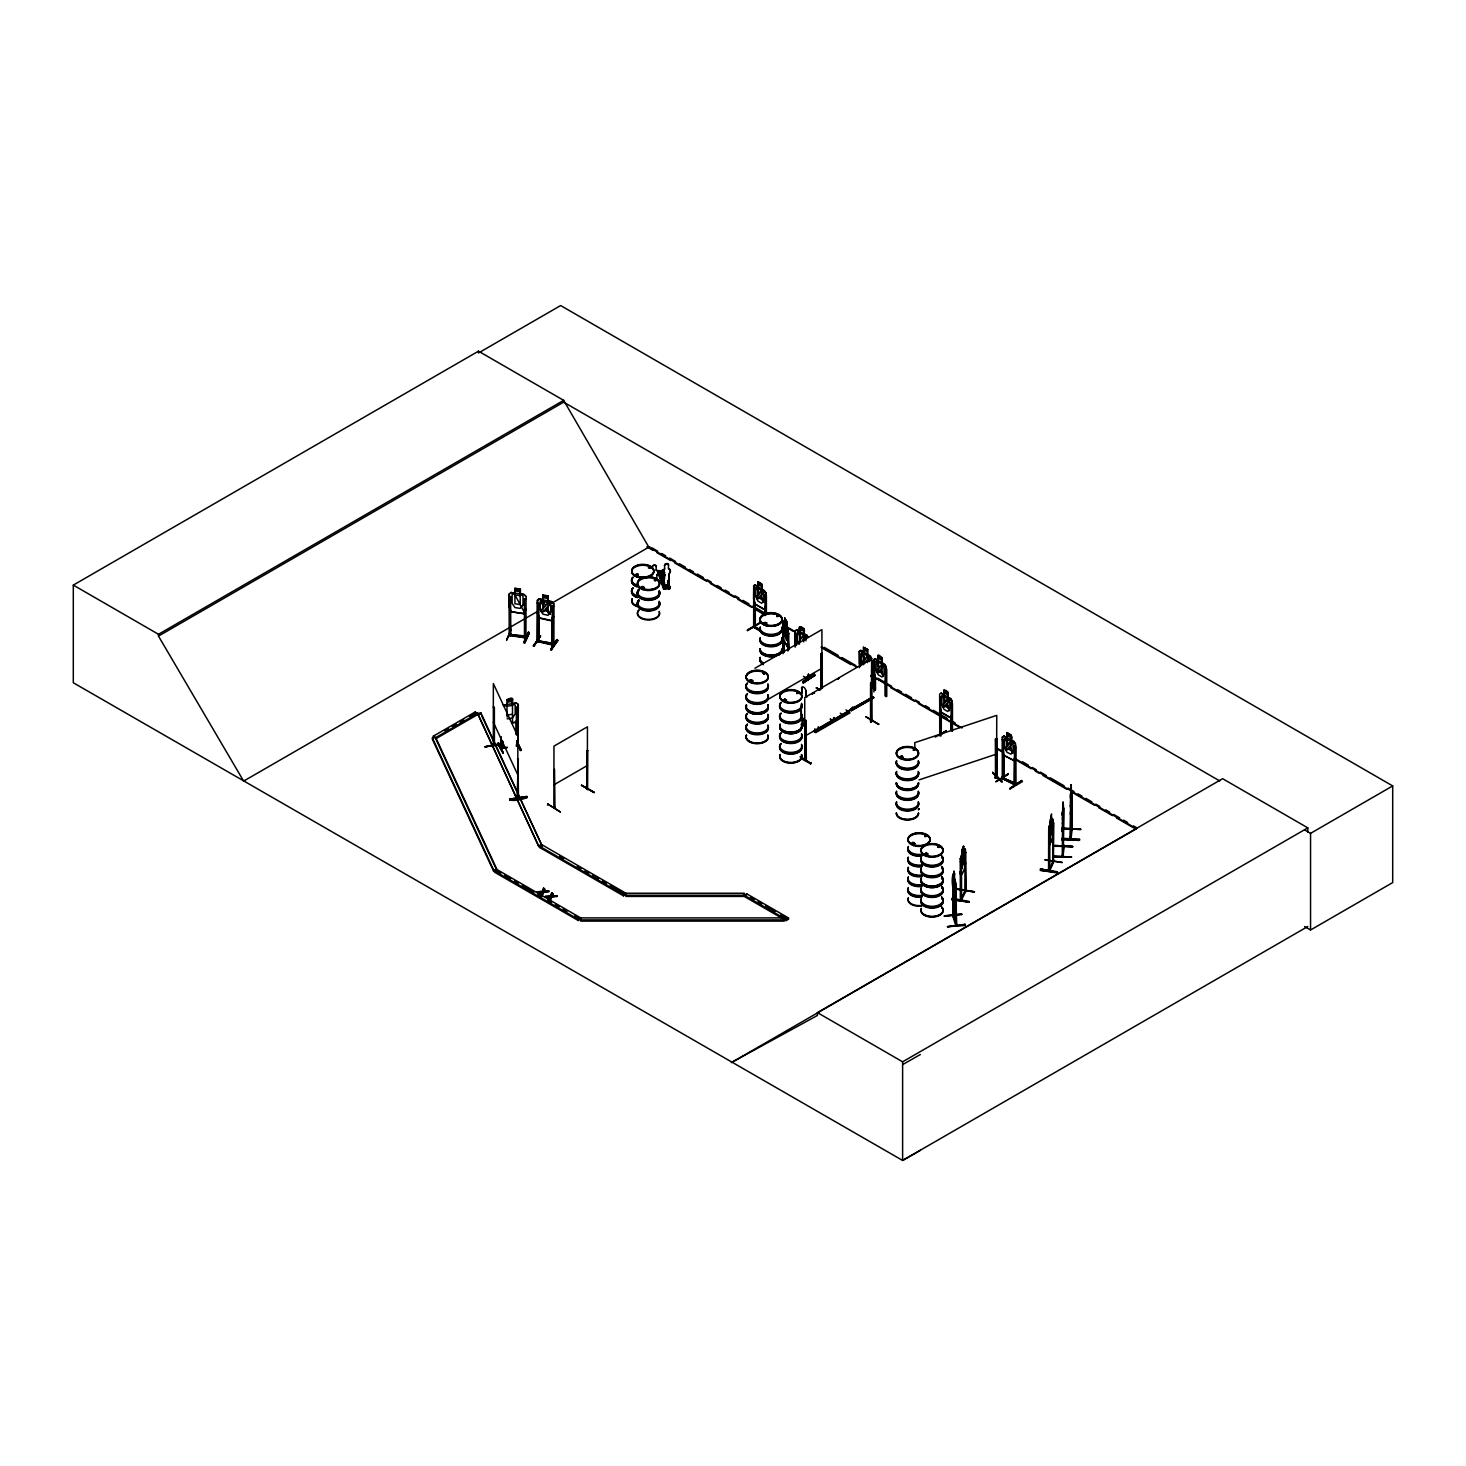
<?xml version="1.0" encoding="UTF-8"?>
<svg xmlns="http://www.w3.org/2000/svg" width="1466" height="1466" viewBox="0 0 1466 1466"><rect width="100%" height="100%" fill="white"/><g stroke="black" fill="none" stroke-linecap="round" stroke-linejoin="round"><path stroke-width="1.5" d="M1070.711 807.803L1071.06 798.604M1062.74 824.973L1063.088 815.939M1070.711 807.638L1070.363 805.091M1070.711 789.936L1071.078 784.805L1070.363 839.505L1070.547 794.535M1063.363 823.745L1062.319 831.625L1063.308 807.509L1062.685 824.313L1062.997 816.8L1063.198 819.567M1053.816 855.741L1071.554 857.17L1053.779 856.95M1061.75 839.761L1061.805 838.387L1079.526 839.028L1079.452 840.403L1061.75 839.615M1071.536 857.134L1053.761 857.097M1079.507 839.798L1061.787 839.23L1079.507 839.871M1063.455 805.402L1062.19 815.279L1062.905 808.737M1071.133 787.26L1070.363 797.944M808.701 677.09L807.601 676.577M1003.55 779.197L1002.268 778.574L1002.323 737.086L1003.917 736.207M1002.451 777.2C1004.265 775.038 1004.173 781.726 1003.385 777.676L1002.249 777.017L1002.652 778.153M1004.155 778.867L1003.99 756.108M1014.179 783.302C1016.066 781.818 1016.469 785.886 1014.032 784.493L1014.582 745.644M1014.435 782.807L1013.996 784.548L1015.773 784.915L1002.213 778.483L1002.249 777.017M1062.74 805.512L1062.264 856.767M953.486 914.289L953.212 915.462M952.863 915.975L953.835 915.81C956.822 927.3 956.4 920.41 955.777 925.651L952.753 915.884L953.945 916.598M953.853 916.671L953.945 871.244L954.659 898.438M1062.722 824.588L1062.374 822.426M656.731 579.272L656.951 574.965A3.94 3.17 -18.9 0 0 656.145 569.981L656.2 570.127A3.94 3.17 -18.9 0 1 657.006 575.093L656.951 574.965M668.459 585.96L669.247 573.444A3.94 3.17 -18.9 0 0 668.459 568.46L668.459 564.978A1.979 1.576 -18.9 0 0 666.517 563.585A1.979 1.576 -18.9 0 0 664.574 565.418L664.629 569.046A3.94 3.17 -18.9 0 0 663.823 574.214L664.629 586.547M668.496 586.107L669.302 573.572A3.94 3.17 -18.9 0 0 668.496 568.606L668.496 568.606M512.495 705.403L507.126 706.209M512.66 703.79L516.16 702.947L518.304 704.431L518.304 717.204M1052.991 832.56L1052.533 838.295M964.866 867.89L965.379 862.173C966.515 865.178 960.157 882.019 960.23 871.665M955.319 900.729C957.939 902.873 949.711 885.776 952.992 874.377L953.212 916.873L953.798 876.283M1048.703 829.518L1048.557 871.024L1049.766 868.843M1049.766 870.328L1049.729 831.552L1048.703 832.358L1049.729 831.552M1052.661 860.67C1056.345 857.042 1049.821 870.731 1049.528 871.024M1053.339 861L1053.797 859.992M801.407 720.466L803.533 718.432M803.716 719.348L801.664 719.531L802.543 719.843M1057.279 872.948L1040.145 870.291L1057.536 872.49L1040.384 869.045L1057.517 871.757M1057.499 872.362L1040.384 869.026M1054.934 846.303L1072.727 846.377L1054.952 845.497M1062.905 817.625L1063.107 802.14L1062.722 807.803M1063.088 807.161L1063.363 804.596M1062.557 820.74L1062.483 817.148L1063.473 817.991M1064.096 808.078L1063.216 847.531M1064.096 847.55L1064.206 845.259L1063.363 846.34M1062.392 856.73L1063.473 846.707M1062.997 818.101L1062.997 856.859L1064.114 846.633M1064.096 846.157L1064.096 845.332M1063.107 856.657L1062.264 855.356L1063.271 854.531M1070.492 795.195L1070.876 791.402M1071.334 787.26L1070.876 789.826M1070.547 803.405L1071.078 799.831L1071.06 839.505L1070.4 838.497M1072.067 790.742L1071.958 830.434L1071.463 829.28M1070.29 814.29L1071.334 806.337M1071.261 787.883L1072.141 830.324L1072.177 827.923L1071.298 828.858M1070.363 839.395L1071.389 829.408M1062.923 828.968L1080.699 828.986L1062.978 828.345M969.154 902.14L951.874 899.703L969.118 902.103L952.149 898.42L969.136 901.407M1070.766 794.737L1070.656 806.978L1071.28 790.156L1070.968 797.284L1070.785 794.737M802.287 720.099L801.077 719.879M802.104 720.319L802.214 718.835M803.13 719.44L803.038 718.303L802.91 719.458M944.416 916.378L961.916 914.582M961.458 861.073L960.413 861.861L961.458 861.073L961.586 899.867L960.358 900.619L960.23 858.984L964.665 848.704L965.324 849.584M964.903 890.485L966.131 889.532L960.413 900.509M1063.198 819.549L1063.308 818.083M666.205 584.787L667.378 586.107M667.378 585.722L666.499 585.337L667.287 586.18M667.433 586.015L666.444 585.465M754.752 626.605L753.542 625.927L755.393 626.294M764.537 609.654L765.948 605.55L764.537 609.654L754.862 604.065L753.597 598.604L753.726 585.777L753.652 627.43L753.726 625.982M755.228 627.631L754.092 588.361L754.092 627.027L759.26 630.014M755.228 626.275L754.752 628.016L754.184 625.615M940.677 734.723L940.366 733.88M788.305 643.721L787.7 647.349L788.433 643.537M1049.216 845.717L1049.198 826.732M485.008 746.689L502.123 743.922M635.731 575.057L637.93 574.525L637.435 575.588M636.372 575.588L637.435 574.525M635.841 574.562L638.113 574.342M636.904 573.939L637.637 575.478M640.917 587.573L643.244 587.683M643.812 587.591L641.851 588.214M643.849 587.096L643.061 586.51M649.621 567.69L648.522 567.47M649.969 567.489L650.226 567.745M654.477 580.261L655.87 580.701L654.404 580.609M655.705 580.023L654.496 579.803M655.027 579.858L654.789 579.766M749.584 680.884L750.684 679.803L749.804 680.389M752.498 680.407L750.244 681.067L751.6 680.059A11.05 6.377 0 0 0 749.346 681.012M763.658 622.94L765.197 624.333L766.755 622.94M752.956 681.14L750.079 680.187M762.998 673.334L764.171 674.213L763.218 673.114M777.438 615.354C779.362 618.066 775.972 613.924 776.907 616.581M764.372 674.122L763.804 672.931M784.347 700.748L785.794 699.667M785.978 700.491L784.64 699.154M785.226 699.245L786.161 701.005L783.339 700.143M786.656 700.308L785.703 700.766M798.017 693.546L797.192 692.318L796.844 693.638M796.789 692.997L797.944 693.363M796.918 692.758L798.09 693.253M899.867 757.152L901.902 755.998M900.051 756.749L901.59 757.775M900.839 757.592L901.278 756.309M902.616 757.317L901.902 756.309M901.865 756.071L902.341 756.236M913.006 749.987L913.978 749.438M914.601 750.189L913.831 749.529M914.491 749.529L913.849 749.731M912.383 844.068L914.381 842.95M925.009 836.115L926.402 836.243L925.413 836.426M924.789 835.858L925.321 835.492M925.706 836.426L925.797 835.492M926.439 836.115L925.559 835.418M924.625 853.853L926.164 855.228L927.703 853.853M925.009 853.945L927.025 854.257L926.439 853.175M927.373 853.762L926.439 854.861M927.831 854.495L927.208 853.414M937.58 847.091L939.523 847.091M938.68 846.285L938.79 847.33L938.423 846.285M938.002 846.945L938.68 847.366M939.23 847.495L938.167 846.78L939.083 846.468M1053.138 820.007L1052.515 819.146L1049.033 826.824L1050.224 824.68C1053.669 799.795 1049.399 825.798 1049.271 827.869L1049.253 871.207L1049.308 832.45M964.83 848.961L963.657 851.215L963.528 846.157L961.073 857.372L961.898 868.44L964.298 860.029L963.474 846.413M996.917 776.027C999.079 777.2 994.113 780.077 995.487 776.449M995.212 778.006L996.917 777.438M801.426 758.71L810.515 763.768M810.973 763.493L800.289 756.529M884.749 683.321L885.977 679.436L884.988 683.449M952.13 898.475L951.874 899.739M801.884 719.751L802.159 720.282M666.718 585.081L666.224 585.007M662.944 570.531L664.593 577.109M1071.389 827.997L1072.177 828.821M1070.272 837.159L1071.261 837.196M945.625 701.628C946.211 697.889 953.102 698.439 946.871 703.533L949.602 710.735L946.046 704.065C944.416 710.552 939.578 705.348 945.185 702.507L942.601 695.599L945.991 701.902M952.039 713.795L950.518 717.68L941.19 712.128M1008.663 744.307C1009.011 741.081 1016.598 740.623 1009.909 746.286L1012.804 753.396L1009.048 746.835C1007.252 753.396 1002.268 748.338 1008.113 745.314L1005.401 738.479L1008.975 744.691M1013.776 760.304L1015.37 756.364L1015.498 743.683L1011.155 739.78L1011.155 735.016C998.786 729.335 1016.616 734.704 1010.88 739.945L1013.061 742.639L1013.061 751.527L1010.88 754.202L1006.83 752.113L1004.65 747.202L1004.65 738.314L1006.83 737.856L1006.812 732.78M1002.451 749.749L1003.679 755.247L1013.886 760.506L1015.37 756.548M516.142 722.097L517.956 717.112M511.872 722.921L516.38 722.243L518.194 717.204M666.902 585.355L667.085 586.327M807.4 676.541L808.151 677.512M500.841 748.228L507.181 747.239M542.2 894.883L543.483 891.749L548.834 891.053L543.483 892.556L542.2 895.689L541.192 894.315L542.218 891.841L536.977 891.878L542.402 891.988L543.666 888.084L544.674 889.459L543.648 891.878L548.834 891.859M550.336 899.593L551.619 896.459L556.97 895.763L551.619 897.247L550.336 900.399L549.329 899.006L550.373 896.551L545.114 896.569L550.538 896.679L551.821 892.776L552.829 894.168L551.802 896.587L556.97 896.569M542.402 891.988L543.666 888.084M549.329 899.006L551.821 892.776M542.218 891.841L541.192 894.315M543.648 891.878L544.674 888.671M551.802 896.587L552.829 893.362M551.637 620.704L553.525 616.416M523.948 613.558L525.873 609.141M509.123 606.704L510.846 611.725L524.077 613.741L526.001 609.306M509.215 596.405L510.773 596.625M511.158 629.427L506.595 639.946M526.001 596.534L524.077 594.445L520.43 593.877L520.43 589.13L514.804 588.251L514.749 593.125L510.919 592.521L524.022 594.555L526.056 596.424L525.928 638.022L524.462 637.838L524.48 598.696M511.084 629.482L506.723 640.166M526.037 598.934L524.333 599.044M510.974 592.411L509.105 593.968L509.197 635.529C508.555 631.186 513.521 636.665 509.014 635.493L525.873 637.93L525.671 636.556L510.791 634.65L524.718 635.878L526.184 636.152L526.221 637.618L509.032 635.035M510.938 635.309L510.406 634.247M524.462 637.838L524.718 635.878L526.056 636.556M524.828 642.804L529.318 632.891L524.846 642.896L523.893 641.943L528.493 632.103M524.132 642.676L528.42 632.029L529.336 632.982L523.893 642.749M497.707 743.5L503.278 753.341L497.615 743.592L498.458 742.749M498.33 743.409L503.278 753.341M759.919 623.252L747.385 630.453M747.385 629.904L760.029 622.647L747.477 630.692M938.753 735.62L946.065 730.856L942.51 733.751M510.864 611.688L524.132 613.631M1050.279 820.154L1051.195 818.193M1050.279 821.73L1051.195 819.787M1052.68 819.366L1051.617 821.656L1051.488 816.599M1053.394 823.654L1053.211 822.664L1053.339 862.411L1053.797 822.756M1052.496 838.204L1048.996 845.919L1052.68 838.24M1044.983 859.937L1062.135 862.576M1053.339 861.403L1048.703 871.006L1053.266 861.22L1049.766 869.1M996.513 781.305L1008.242 774.268L995.872 781.671M952.827 874.561C954.109 870.474 956.712 890.998 955.337 881.469M941.3 697.248L939.743 696.845L940.182 735.254L939.743 734.246M962.191 849.675L963.657 846.45M962.191 851.27L963.18 849.327M961.843 849.382L962.081 854.22L960.175 859.021M964.903 891.896L965.416 852.241L966.057 890.907M966.002 852.351L964.958 853.139M957.261 889.386L974.542 891.786L957.518 888.781M952.918 914.454L952.772 915.993M510.333 630.014L511.194 630.233M533.111 645.92L540.496 635.804L533.917 645.92M539.561 636.372L540.496 636.611M806.3 759.333L805.86 720.374L806.3 759.425L805.146 760.029L805.604 757.629M560.415 812.054L547.789 804.064L560.36 811.962M538.81 603.259L537.326 602.929L538.81 603.259L538.993 641.961L537.271 640.257M542.768 599.686L542.841 594.83L548.266 596.057L548.211 600.913L551.784 601.591L553.708 603.699L553.69 645.26L551.876 643.501M548.266 596.057L548.027 601.023L550.74 603.222L550.74 612.11L548.027 615.299L542.951 614.162L540.239 609.746L540.239 600.858L542.951 599.887L543.025 595.031M537.344 612.916L539.03 618.029L551.766 620.906L553.635 616.581M551.784 601.591L553.708 603.699M552.169 644.985L552.242 605.898M553.745 606.246L552.022 606.246M540.368 635.841L534.045 646.158M533.807 646.011L540.496 635.804M553.525 603.735L553.452 645.26L537.326 641.577L539.012 641.54M552.022 644.893L553.91 644.93L553.525 643.812M551.491 650.043C550.959 643.317 565.674 630.508 550.575 649.878L557.941 640.495M550.666 649.108L557.062 639.524M551.418 649.969L557.868 640.422M865.398 661.386C863.584 667.781 859.278 662.76 864.574 659.902L861.971 652.92L865.471 659.315C867.011 653.03 871.665 658.307 866.278 660.854M553.855 806.831C555.724 806.172 553.965 808.224 553.855 808.242L553.965 746.139L587.445 726.806L587.353 789.606L587.445 750.299L587.39 789.551L587.518 788.158M554.973 808.279L554.533 769.302M635.969 574.251L635.969 575.368M641.613 587.426L643.171 587.06M643.061 588.306L643.812 587.261M764.666 623.893L764.922 622.28L766.865 623.087M751.563 680.316L750.684 681.012M752.205 681.214L751.563 679.821M752.846 680.957L750.849 681.837L749.694 680.719M764.079 673.865L763.804 673.994M784.677 699.245L784.677 700.418M784.64 700.51L785.868 699.52M903.129 757.226L899.922 757.409M903.074 757.647L901.132 756.181M911.522 843.17L912.64 843.481M914.088 843.756L913.703 842.419L911.522 843.683M914.711 843.5L911.797 843.72M925.028 835.657L925.064 836.756M939.394 847.073L938.423 847.366M802.745 639.927C808.371 637.142 803.625 632.066 801.792 638.333L798.219 632.139L800.949 638.974L798.054 642.969L799.593 643.776M961.238 899.134L960.835 898.127L960.945 900.729L960.871 860.982M502.911 746.872L500.841 746.835L502.746 746.524M502.563 741.136L502.746 747.935M516.399 746.139L518.121 745.864M787.7 647.349L783.54 639.744L783.705 620.649L783.192 621.492M662.211 576.834L662.302 578.025M1053.138 861.33L1052.698 819.164M965.691 891.804L965.379 849.419L965.141 862.228M961.146 900.527L966.002 890.998L964.903 890.888L961.513 898.621M657.391 571.154L664.061 570.402M658.527 571.025L664.831 589.222L659.682 575.075M663.182 570.476L658.307 571.044M664.886 589.204L664.391 589.259M668.276 588.764L669.192 588.654L667.781 584.641L669.559 588.654L667.488 582.588M669.412 588.636L669.247 584.677L668.789 586.088L663.878 586.638L663.438 585.355L663.438 587.023L669.247 586.363L669.247 584.677M804.596 759.663L805.988 757.537L805.604 759.04M870.419 720.264C874.249 717.534 868.605 725.56 871.812 719.549M860.744 650.428L870.419 656.017L871.647 658.436L871.189 721.895M870.547 721.639L870.566 683.028L871.684 682.386L872.123 721.437L872.252 719.806M872.068 721.4L871.006 721.95L871.006 683.284L872.123 682.625M997.228 776.394L995.616 776.943M518.451 797.009L518.506 798.512M537.527 600.272L539.231 598.934L551.637 601.848M650.116 568.167L648.43 567.855M750.372 680.591L751.288 680.279M914.381 844.123L914.216 842.602M924.68 853.743L925.248 854.568M925.248 853.963L926.915 854.696M504.322 706.649L507.126 704.633M753.597 585.85L755.045 584.842L764.446 590.578L765.82 592.96L765.82 605.641M753.726 585.997L755.1 585.026M943.792 694.774L941.117 693.07L939.669 694.096L939.743 735.657M795.287 643.409L795.158 630.728L796.679 629.665L799.776 631.425L799.776 626.66M1002.323 737.086L1003.843 736.005L1006.812 737.526M664.391 577.677L662.302 577.769M795.158 630.728L795.213 647.147M795.617 633.239L796.808 633.843M805.879 640.734L805.879 636.299L803.716 633.587C807.381 628.218 795.891 622.427 799.648 631.498L797.467 631.974L797.467 640.844L798.933 644.124M806.795 634.87L808.206 637.417L803.991 633.422M807.4 677.952L806.85 676.724M802.617 681.782L814.51 674.195L802.653 681.8L803.368 682.973L815.114 675.185L803.35 682.881M802.818 682.588L815.169 675.276M1003.843 736.005L1013.904 741.338L1015.37 743.775L1015.498 785.245L1002.451 778.611M1003.587 740.458L1002.378 739.835L1003.587 740.458L1003.495 779.124M1003.679 755.247L1013.886 760.506M995.799 781.745L1008.351 773.663M1009.872 788.195L1021.71 780.59M1009.982 788.928L1022.352 781.635L1021.6 780.48L1009.799 788.946M509.032 633.624L510.809 633.788L509.288 633.624M803.386 725.212L804.614 725.927M804.046 725.89L804.064 722.811L804.064 724.827M815.224 729.262L815.224 731.772L813.667 731.479M853.12 708.976L853.12 707.29L850.042 710.039M846.065 709.837L849.694 713.007M587.884 750.555L586.895 750.629M547.478 805.036L547.826 804.028M594.371 792.428L581.782 785.19M820.795 688.8L820.795 653.744L821.913 653.085L822.353 688.379M821.235 689.038L821.235 653.983L822.353 653.341M859.882 653.744L860.597 666.022M816.635 687.756L820.245 689.845M818.999 689.918L816.635 687.774M871.83 661.056L871.116 660.158M805.86 720.374L804.742 721.034L806.3 720.631M878.464 724.479L865.728 716.672L878.995 724.204M805.86 759.021L804.742 759.681L804.742 697.541L871.684 658.894M870.566 721.693L871.684 721.034M810.441 763.896L811.138 762.687M920.355 1150.352L902.616 1160.449L73.3 682.753L73.3 585.099L478.484 351.18L563.659 400.346L648.833 547.166L765.802 614.694M73.3 585.099L158.475 634.283L563.659 400.346M244.602 780.553L243.631 781.103L158.475 636.097L563.659 402.16L1219.694 780.92M243.631 781.103L537.857 611.23M551.729 603.222L649.786 546.616M433.313 737.38L433.313 736.17L475.149 712L477.586 713.411L538.865 846.633L542.2 846.12L480.921 712.897L477.586 713.411L435.75 737.581L432.415 738.094L432.415 739.304L493.675 871.299L497.011 870.786L500.896 873.04M444.711 730.783L448.523 728.584M452.316 726.385L456.128 724.204M459.939 722.005L463.732 719.806M469.45 716.508L475.149 713.209L475.149 712M497.011 870.786L435.75 738.791L477.586 714.62L480.921 714.107L480.921 712.897M757.849 581.69L757.849 586.766L755.796 587.17L755.796 596.039L757.849 601.042L761.697 603.259L763.749 600.639L763.749 591.769L761.697 588.984L761.825 584.164L757.849 581.69L761.825 584.164L761.972 588.837L766.095 592.887L765.948 613.906M753.597 598.604L755.008 603.992L764.684 609.581M764.812 615.518L765.252 594.811M754.953 668.258L821.913 629.592L821.913 688.14M553.965 784.805L587.445 765.472M766.773 700.088L821.913 668.258M859.424 651.417L860.945 650.556M863.419 651.967L860.89 650.354L859.296 651.27L859.424 663.97M863.547 647.459L867.67 649.511L867.67 654.276L871.647 658.436M801.792 693.363L801.792 688.159L801.792 693.363A5.919 3.408 60 0 0 800.271 694.261M869.595 661.569L869.595 657.135L867.67 654.276M805.988 695.782L805.988 690.578L805.988 695.782A5.919 3.408 60 0 1 806.85 697.065M494.573 870.987L497.011 869.576L580.701 917.899L784.273 917.899L784.273 921.106L580.701 921.106L580.701 917.899L578.264 919.31L494.573 870.987L494.573 872.197L578.264 920.52L580.701 919.109L574.855 915.737M610.314 885.446L625.89 894.425L623.435 895.836L539.745 847.531L539.745 846.322L542.2 844.911L625.89 893.234L744.233 893.234L744.233 896.422L786.088 920.593L788.525 919.182L788.525 917.973L746.689 893.802L744.233 895.213L625.89 895.213M539.745 847.531L542.2 846.12L521.126 800.729M873.754 659.627L875.349 658.71C882.312 665.216 872.966 648.907 882.147 657.867L882.001 662.705L884.053 665.491L884.053 674.36L882.001 676.98L878.152 674.763L876.1 669.76L876.1 660.891L878.152 660.488M886.252 679.454L886.252 666.7L882.001 662.705L881.872 658.032L878.024 655.815M853.45 707.84L873.461 696.881L850.848 710.515M804.742 736.207L872.453 697.01M832.945 720.484L813.942 731.314M836.61 718.23L846.047 712.769M844.728 714.455L814.473 731.937M849.199 711.651L845.754 714.144M873.791 697.779L851.031 710.827L873.809 697.761L872.948 697.303M849.29 712.458L814.821 732.175L849.217 712.128L849.712 712.989L815.682 732.634L815.224 731.772M941.117 693.07L950.664 698.732L952.167 701.115L952.039 731.241M947.769 692.465L947.769 697.23L949.84 699.997L949.84 708.866L947.769 711.486L943.939 709.269L941.868 704.285L941.868 695.397L943.939 695.012L944.067 690.174C951.196 690.486 944.764 697.706 950.719 698.604L952.039 701.206M950.903 730.581L951.324 703.039M539.745 846.322L623.435 894.626L625.89 893.234L625.89 896.422L744.233 896.422M940.952 712.311L939.816 706.759L940.952 712.311L950.609 717.882L952.039 713.979M935.253 737.105L946.101 730.874M744.233 895.213L786.088 919.384L788.525 917.973M732.267 1062.099L817.442 1015.443L817.442 1012.621L1222.626 778.684L1307.8 827.869L1307.8 832.34M731.314 1062.648L1136.517 828.711L1015.59 758.893M817.442 1012.621L902.616 1061.805L1307.8 827.869M1304.612 829.939L1310.549 833.366L1392.7 785.923L1392.7 882.569L1310.549 929.994L1304.593 926.567M1307.8 926.512L902.616 1160.449L902.616 1061.805M902.616 1064.609L920.355 1054.512M995.451 777.823L997.063 777.805L996.752 738.846L995.377 739.304L995.524 778.318L996.953 777.896M498.477 742.694L503.15 752.626M537.381 639.799L538.993 640.55M537.381 641.21L553.708 644.857M552.077 643.116L551.967 644.985L552.242 617.278M663.585 570.237L664.281 571.905L658.472 572.565L657.849 570.384M664.006 589.075L657.849 570.714M669.815 588.397L667.781 582.149M637.692 575.68L638.443 574.635M777.346 615.408L778.519 616.05M764.666 622.83L764.446 623.783M766.058 623.362L764.592 623.471M765.728 623.893L766.37 622.683M784.09 699.667L785.538 699.539M786.069 700.803L784.53 701.041M912.64 842.419L912.86 843.94M913.703 843.481L913.171 842.84M925.852 853.102L927.648 853.743M802.177 719.843L802.36 723.837L802.672 719.44L800.748 718.34M805.365 759.901L805.182 721.29M995.377 739.304L997.063 739.139M1002.396 781.653L992.702 772.399M995.451 776.412L996.513 776.045M918.467 809.617L919.237 808.646L918.394 809.745M919.072 779.894L996.752 754M537.546 639.836L537.619 641.228M1070.968 838.112L1071.096 837.379M965.416 890.907L965.471 889.386M637.49 575.478L636.299 575.478M642.035 586.492L641.43 588.269M778.025 616.471L776.815 616.288M765.802 623.783L764.592 623.783M797.449 693.418L797.559 692.392M784.677 699.74L784.347 700.436M901.315 756.071L901.059 757.189M900.985 757.262L902.195 757.262M913.776 843.555L912.567 843.555M1014.435 784.218L1014.838 782.881L1003.715 778.171L1015.168 783.742M662.724 576.853L664.3 577.036M663.548 578.282L664.483 577.201M996.55 777.493L996.752 715.353L914.766 742.676L914.912 749.841M786.711 621.272L787.425 640.019L785.886 632.634L784.915 635.493L784.328 634.485L785.501 630.911L784.365 623.618L785.849 630.453L786.802 627.833L787.37 628.822L786.454 640.385L783.889 631.993L784.731 618.102L786.656 621.327L786.711 626.019M782.936 621.364L783.101 653.708M787.938 651.014L788.525 632.707L789.02 649.511M789.02 633.587L787.938 632.817M494.372 707.84L493.346 707.052L494.372 707.84L494.427 745.589M516.234 707.143L517.791 706.887M502.16 743.39L485.044 746.909L493.309 745.608L493.346 683.559L517.865 736.353M491.22 745.296L485.044 746.909M495.471 744.655L502.16 744.197L493.822 745.681L493.95 706.96M517.956 744.105L516.362 744.252L517.791 744.142M516.6 744.746L517.81 744.618M516.234 745.791L517.718 745.516M501.024 736.83L501.005 748.576L507.346 747.568M516.637 742.731L521.346 750.482L516.637 740.568L521.328 750.409M518.029 772.014L517.388 796.496L518.029 758.857L518.451 798.402M518.451 759.755L517.443 758.948M509.673 799.19L526.77 796.423C528.31 799.117 508.995 802.25 509.637 799.117L526.789 796.533M526.807 797.156L509.637 799.923L527.027 797.724M507.144 717.131L506.888 699.63C518.213 694.463 507.749 704.45 515.207 704.963L515.207 713.85L512.385 718.083L507.126 718.89M507.089 699.758L512.385 699.062M516.325 703.057L503.113 705.091L506.943 704.505M507.126 715.096L512.385 714.272M511.781 722.665L516.27 722.243M538.865 845.424L542.2 844.911M432.415 738.094L493.675 870.108L497.011 869.576L435.75 737.581L433.313 736.17M543.648 891.09L548.834 891.053M542.218 892.647L537.93 892.428M551.802 895.781L556.97 895.763M550.373 897.357L546.067 897.119M536.977 891.878L542.402 891.181M545.114 896.569L550.538 895.873M658.472 572.235L664.281 571.575L663.64 569.724M658.894 573.463L664.703 572.803L658.894 573.463L664.061 588.892L664.061 587.188L664.519 588.489L669.412 587.921L669.87 586.528M665.326 574.635L659.535 575.643L665.326 574.984M663.951 576.505L660.085 577.274L663.951 576.834M664.593 578.337L660.708 579.125L664.593 578.685M667.8 587.939L666.022 588.141L666.022 585.319L667.855 585.282L667.855 588.104L667.8 585.117M953.523 877.144L953.651 915.902L956.62 925.761L955.612 886.179L956.492 887.04M944.269 916.012L961.934 914.051L944.416 915.792M964.976 924.148L965.141 925.504L947.476 926.695L964.995 924.276M947.476 926.695L964.995 924.808M953.743 877.877L954.714 881.194M952.753 887.15L955.539 900.674M863.016 664.684L861.623 661.404L861.623 652.535L863.694 652.132L863.694 647.386M501.39 748.576L501.06 746.762L502.911 747.275M637.307 575.771L636.097 575.68M751.71 681.617L749.749 680.957M901.315 756.566L902.506 756.859M912.732 842.474L914.894 843.426M925.724 853.285L926.622 853.285A11.068 6.395 0 0 0 924.203 854.366M580.701 919.897L784.273 919.897M509.417 635.035L509.417 633.624M1071.444 800.656L1071.151 806.41M1063.29 805.219L1063.363 847.751M1062.923 828.162L1080.644 829.609M1062.923 828.748L1080.644 829.389M1054.934 845.497L1072.654 846.945M1072.672 846.725L1054.952 846.084M992.72 772.985L1001.553 782.019M804.944 726.458L801.407 723.801M1048.666 842.327L1049.18 845.937M1045.02 859.717L1062.172 862.375M960.358 871.83L960.743 875.422M957.298 889.166L974.304 892.098M659.297 570.952L664.941 587.096M543.025 599.777L539.14 598.751L537.344 600.162L537.326 641.577M551.711 620.613L539.231 617.791L537.601 612.825M524.37 636.336L524.15 637.673M642.914 586.492L643.849 588.269L641.1 587.646M764.922 623.948L763.603 623.178M494.409 744.966L493.236 744.233L493.822 745.296M517.773 797.083L517.388 796.093L517.773 798.494M553.8 643.409L538.993 640.954L552.169 643.574M537.271 641.668L537.601 600.162M807.986 678.795L808.187 674.287M1014.655 784.292L1014.582 759.278M1072.086 829.298L1070.986 839.413L1071.078 784.805M501.189 748.558L501.189 737.178M801.389 720.081L801.151 711.248M776.962 616.398L778.446 615.903M635.768 575.533L638.113 575.735L638.278 574.415M641.43 587.096L642.108 588.123M925.632 854.788L924.973 853.762M799.648 626.752L803.844 628.749M796.606 629.94L806.612 635.09M1014.16 745.901L1015.773 746.249L1015.773 784.86M803.423 676.376L808.187 678.831L807.986 677.384M816.031 687.939L819.732 690.046M800.234 757.171L811.138 763.493M581.434 785.428L594.023 792.648M581.489 785.263L594.371 792.446M1392.7 785.923L560.653 305.551L478.484 352.976L478.484 351.18M948.044 692.3L943.792 690.01L943.939 695.012M867.67 649.511L863.419 647.221L863.547 652.205M754.917 584.916L757.995 586.693L757.995 581.929M764.812 595.068L766.388 595.471L766.388 613.649M875.22 658.784L884.878 664.373L886.124 666.792M950.903 703.295L952.46 703.698L952.46 730.984M651.765 547.753L657.721 551.198M661.679 553.47L665.637 555.761M669.614 558.051L675.551 561.496M679.528 563.787L685.465 567.214M689.423 569.504L693.4 571.795M697.358 574.086L703.313 577.512M707.272 579.803L711.23 582.094M717.186 585.52L721.144 587.811M725.12 590.102L729.078 592.392M735.034 595.819L738.992 598.11M742.95 600.4L748.906 603.845M752.864 606.136L764.757 612.99M824.24 647.331L838.112 655.339M842.07 657.629L855.961 665.637M877.768 678.227L883.705 681.672M887.681 683.962L891.64 686.253M897.595 689.68L901.553 691.97M905.512 694.261L911.467 697.688M915.425 699.978L919.402 702.269M925.339 705.696L929.297 707.986M933.274 710.277L947.146 718.285M951.104 720.576L955.081 722.866M1022.48 761.789L1028.436 765.215M1032.394 767.506L1036.352 769.797M1040.329 772.087L1046.266 775.514M1050.242 777.805L1064.114 785.813M1068.073 788.103L1074.028 791.548M1077.986 793.839L1081.945 796.13M1085.921 798.402L1091.858 801.847M1095.835 804.138L1099.793 806.428M1105.749 809.855L1109.707 812.146M1113.665 814.436L1119.621 817.863M1123.579 820.154L1127.556 822.444M1133.493 825.871L1137.469 828.162M875.404 677.768L884.878 683.229M785.611 626.129L795.525 631.864M821.308 646.744L856.987 667.342M870.859 675.35L962.062 727.997M995.762 747.458L1003.679 752.04M646.873 546.836L652.81 550.263M656.768 552.554L670.64 560.562M674.598 562.852L706.3 581.141M710.259 583.431L734.045 597.157M738.003 599.447L751.875 607.455M755.833 609.746L765.728 615.463M785.556 626.898L793.472 631.48M821.198 647.477L850.921 664.648M870.731 676.083L874.689 678.373M890.54 687.517L914.326 701.243M918.284 703.533L949.986 721.84M953.945 724.112L959.882 727.557M995.542 748.136L1001.498 751.563M1017.331 760.726L1031.203 768.734M1035.161 771.024L1039.137 773.297M1043.096 775.587L1066.863 789.313M1070.821 791.603L1094.607 805.329M1098.565 807.619L1112.437 815.627M1116.396 817.918L1136.205 829.353M759.26 629.006L754.917 627.008L760.781 630.38M760.781 631.388L753.542 627.338M840.311 713.172L843.445 715.481M830.342 718.908L833.476 721.235L830.342 719.421M803.368 719.403L800.454 718.505M802.928 720.557L805.988 722.023M750.482 897.21L754.294 899.409M758.087 901.608L761.899 903.807M765.692 906.006L775.202 911.486M780.92 914.784L788.525 919.182M559.7 856.236L563.604 858.471M577.219 866.351L581.122 868.587M585.007 870.841L588.911 873.076M592.795 875.33L598.641 878.702M602.526 880.956L606.411 883.192M543.666 888.891L544.674 889.459M551.821 893.582L552.829 894.168M504.799 875.294L510.644 878.665M514.529 880.901L518.414 883.155M522.317 885.391L533.99 892.134M537.875 894.388L541.779 896.642M547.624 900.014L551.509 902.25M555.394 904.504L559.297 906.758M563.182 908.993L567.085 911.247M517.956 745.516L517.553 744.068M1003.99 778.794L1002.891 778.171L1002.597 737.123M992.592 772.362L1002.414 781.726M873.534 697.413L849.987 709.819M955.685 924.258L956.657 924.258L953.212 915.865M801.609 719.549L801.114 704.725M784.731 618.102L786.454 621.364M785.098 619.697L786.161 623.197L785.098 621.272M783.504 620.686L787.847 628.218M783.101 624.15L783.595 652.315M787.883 647.312L783.504 639.836L783.119 634.082M513.906 592.979L524.553 612.66M520.522 750.409L516.747 742.511M516.637 741.924L520.393 750.629M518.158 704.321L517.938 745.882M493.346 722.207L517.865 775.019M481.874 716.178L516.344 790.431M538.865 846.633L477.586 713.411M511.011 611.56L509.362 606.594L509.362 593.932M1049.271 836.738L1050.023 838.918L1052.185 830.452L1051.434 816.855M668.459 564.978L668.496 565.125A1.979 1.576 -18.9 0 0 666.554 563.732A1.979 1.576 -18.9 0 0 664.629 565.564L664.574 565.418M664.629 569.046L664.574 568.9A3.94 3.17 -18.9 0 0 663.768 574.067L664.574 586.4M667.561 580.463L670.292 588.562L663.622 589.314L658.087 573.169M662.504 570.164L664.648 576.413M658.967 570.586L665.143 588.947M656.145 566.499L656.2 566.646A1.979 1.576 -18.9 0 0 654.257 565.253A1.979 1.576 -18.9 0 0 652.333 567.085L652.278 566.939A1.979 1.576 -18.9 0 1 654.221 565.106A1.979 1.576 -18.9 0 1 656.145 566.499L656.2 570.127M802.745 682.515L814.436 674.14M953.945 871.244L954.879 874.597M953.945 872.875L954.531 876.448L953.945 874.451M953.798 886.747L954.696 889.844M1063.18 855.942L1062.557 811.871M1002.597 749.804L1003.917 755.063M954.696 879.38L954.696 893.637L953.321 885.079M1062.392 827.923L1062.502 831.625L1062.19 827.905M1310.549 833.366L1310.549 929.994M1070.895 784.786L1070.876 800.271M1063.107 802.14L1063.198 856.657M1052.955 819.97L1052.753 862.32M1006.959 733.018L1006.959 737.764M995.89 776.852L995.945 778.299L995.689 739.615M956.217 886.124L956.345 924.881M955.85 884.255L955.924 925.852L955.649 884.273M951.324 716.691L951.324 730.325M941.3 710.9L941.3 733.641M940.879 697.504L940.879 736.17M939.614 734.026L939.614 735.437M886.728 696.442L886.728 669.156L885.152 668.753L885.152 696.038M886.252 666.7L886.289 696.698M885.592 682.148L885.592 695.8M878.024 655.504L878.024 660.561M875.495 678.666L875.495 690.046M875.074 690.303L874.359 662.101L874.359 689.386M874.029 659.7L874.029 672.381M873.901 659.553L873.919 691.915M872.252 660.8L872.252 688.085M867.524 649.603L867.396 654.441M867.524 662.595L867.524 655.943L863.694 653.726L863.694 662.595M859.424 651.197L859.461 667.653M852.791 708.445L852.791 707.107L850.482 709.764M818.669 727.264L818.669 729.775M818.193 726.971L818.193 728.987M814.73 728.969L814.73 730.984M808.737 677.219L808.737 678.63L808.591 674.012M803.991 628.676L803.844 633.514M803.716 641.833L803.716 635.181L799.648 633.092L799.648 641.961M796.405 634.118L796.405 645.48M788.525 648.632L787.865 628.089L788.433 649.621M786.088 919.384L786.088 920.593M784.915 618.066L784.97 623.087M784.182 640.844L784.182 652.205M783.687 642.236L783.687 651.325M765.252 608.463L765.252 615.28M755.228 602.673L755.356 627.76M746.689 893.802L746.689 895.011M623.435 894.626L623.435 895.836M578.264 919.31L578.264 920.52M539.048 616.581L538.993 641.961M517.791 715.994L517.865 798.512M516.399 707.473L516.399 734.759M516.234 720.777L516.234 734.429M512.514 698.769L512.495 722.83M510.608 596.974L510.791 635.658M502.728 741.484L502.728 748.301M493.675 870.108L493.675 871.299M435.75 737.581L435.75 738.791M158.475 634.283L158.475 636.097M941.575 876.503A11.013 6.359 0 0 1 933.476 885.977A11.013 6.359 0 0 1 921.399 878.024M941.758 856.822A11.233 6.487 0 0 1 933.494 866.479A11.233 6.487 0 0 1 921.198 858.38M924.093 855.484A11.233 6.487 0 0 1 926.42 854.44M941.758 856.272A11.233 6.487 0 0 1 933.494 865.93A11.233 6.487 0 0 1 921.198 857.83M924.093 854.935A11.233 6.487 0 0 1 926.42 853.89M941.63 855.686A11.068 6.395 0 0 1 933.476 865.233A11.068 6.395 0 0 1 921.344 857.244M941.63 857.482A11.068 6.395 0 0 1 933.476 867.011A11.068 6.395 0 0 1 921.344 859.021M941.63 868.147A11.068 6.395 0 0 1 933.476 877.676A11.068 6.395 0 0 1 921.344 869.686M941.758 867.487A11.233 6.487 0 0 1 933.494 877.144A11.233 6.487 0 0 1 921.198 869.045M941.758 866.937A11.233 6.487 0 0 1 933.494 876.595A11.233 6.487 0 0 1 921.198 868.495M941.612 866.369A11.05 6.377 0 0 1 933.476 875.88A11.05 6.377 0 0 1 921.363 867.909M941.648 877.071A11.087 6.414 0 0 1 933.476 886.637A11.087 6.414 0 0 1 921.326 878.629M941.648 876.723A11.087 6.414 0 0 1 933.476 886.27A11.087 6.414 0 0 1 921.326 878.262M921.399 879.618A11.013 6.359 0 0 0 933.476 887.553A11.013 6.359 0 0 0 941.575 878.079A11.032 6.359 0 0 1 933.476 887.553A11.032 6.359 0 0 1 921.381 879.6M941.593 906.868A11.032 6.359 0 0 1 933.476 916.36A11.032 6.359 0 0 1 921.381 908.407M941.648 877.529A11.087 6.414 0 0 1 933.476 887.077A11.087 6.414 0 0 1 921.326 879.069M941.612 887.883A11.05 6.377 0 0 1 933.476 897.412A11.05 6.377 0 0 1 921.363 889.422M941.63 886.087A11.068 6.395 0 0 1 933.476 895.634A11.068 6.395 0 0 1 921.344 887.645M941.63 898.548A11.068 6.395 0 0 1 933.476 908.077A11.068 6.395 0 0 1 921.344 900.087M941.758 897.888A11.233 6.487 0 0 1 933.494 907.546A11.233 6.487 0 0 1 921.198 899.446M941.758 897.339A11.233 6.487 0 0 1 933.494 906.996A11.233 6.487 0 0 1 921.198 898.896M941.612 896.771A11.05 6.377 0 0 1 933.476 906.281A11.05 6.377 0 0 1 921.363 898.31M941.758 887.223A11.233 6.487 0 0 1 933.494 896.88A11.233 6.487 0 0 1 921.198 888.781M941.758 886.673A11.233 6.487 0 0 1 933.494 896.331A11.233 6.487 0 0 1 921.198 888.231M941.63 907.509A11.068 6.395 0 0 1 933.476 917.038A11.068 6.395 0 0 1 921.344 909.048M941.648 907.106A11.087 6.414 0 0 1 933.476 916.653A11.087 6.414 0 0 1 921.326 908.645M921.894 874.982A11.032 6.359 0 0 1 908.389 867.194M921.912 856.034A11.068 6.395 0 0 1 908.352 848.209M921.894 854.238A11.05 6.377 0 0 1 908.37 846.413M921.894 866.681A11.05 6.377 0 0 1 908.37 858.874M921.949 866.168A11.233 6.487 0 0 1 908.205 858.233M921.949 865.618A11.233 6.487 0 0 1 908.205 857.683M921.894 864.903A11.05 6.377 0 0 1 908.37 857.079M921.949 855.503A11.233 6.487 0 0 1 908.205 847.568M921.949 854.953A11.233 6.487 0 0 1 908.205 847.018M921.894 876.613A11.032 6.359 0 0 1 908.389 868.807M921.894 905.383A11.032 6.359 0 0 1 908.389 897.595M921.912 876.082A11.087 6.414 0 0 1 908.334 868.239M921.912 886.435A11.068 6.395 0 0 1 908.352 878.61M921.894 884.639A11.05 6.377 0 0 1 908.37 876.815M921.894 897.082A11.05 6.377 0 0 1 908.37 889.276M921.949 896.569A11.233 6.487 0 0 1 908.205 888.634M921.949 896.019A11.233 6.487 0 0 1 908.205 888.084M921.894 895.305A11.05 6.377 0 0 1 908.37 887.48M921.949 885.904A11.233 6.487 0 0 1 908.205 877.969M921.949 885.354A11.233 6.487 0 0 1 908.205 877.419M921.894 906.006A11.032 6.359 0 0 1 908.389 898.218M918.504 774.25A11.05 6.377 0 0 1 907.454 780.627A11.05 6.377 0 0 1 896.404 774.25M918.302 771.941A11.233 6.487 0 0 1 907.454 780.114A11.233 6.487 0 0 1 896.606 771.941M918.302 771.391A11.233 6.487 0 0 1 907.454 779.564A11.233 6.487 0 0 1 896.606 771.391M918.302 761.275A11.233 6.487 0 0 1 907.454 769.448A11.233 6.487 0 0 1 896.606 761.275M918.302 760.726A11.233 6.487 0 0 1 907.454 768.899A11.233 6.487 0 0 1 896.606 760.726M918.541 783.174A11.087 6.414 0 0 1 907.454 789.588A11.087 6.414 0 0 1 896.367 783.174M918.486 782.587A11.032 6.359 0 0 1 907.454 788.965A11.032 6.359 0 0 1 896.422 782.587M918.522 772.454A11.068 6.395 0 0 1 907.454 778.849A11.068 6.395 0 0 1 896.386 772.454M918.522 763.584A11.068 6.395 0 0 1 907.454 769.98A11.068 6.395 0 0 1 896.386 763.584M918.522 761.789A11.068 6.395 0 0 1 907.454 768.184A11.068 6.395 0 0 1 896.386 761.789M918.541 782.826A11.087 6.414 0 0 1 907.454 789.239A11.087 6.414 0 0 1 896.367 782.826M918.541 783.632A11.087 6.414 0 0 1 907.454 790.027A11.087 6.414 0 0 1 896.367 783.632M918.504 804.651A11.05 6.377 0 0 1 907.454 811.028A11.05 6.377 0 0 1 896.404 804.651M918.302 802.342A11.233 6.487 0 0 1 907.454 810.515A11.233 6.487 0 0 1 896.606 802.342M918.302 801.792A11.233 6.487 0 0 1 907.454 809.965A11.233 6.487 0 0 1 896.606 801.792M918.302 791.677A11.233 6.487 0 0 1 907.454 799.85A11.233 6.487 0 0 1 896.606 791.677M918.302 791.127A11.233 6.487 0 0 1 907.454 799.3A11.233 6.487 0 0 1 896.606 791.127M918.541 813.575A11.087 6.414 0 0 1 907.454 819.989A11.087 6.414 0 0 1 896.367 813.575M918.486 812.989A11.032 6.359 0 0 1 907.454 819.366A11.032 6.359 0 0 1 896.422 812.989M918.504 802.855A11.05 6.377 0 0 1 907.454 809.232A11.05 6.377 0 0 1 896.404 802.855M918.522 793.986A11.068 6.395 0 0 1 907.454 800.381A11.068 6.395 0 0 1 896.386 793.986M918.504 792.19A11.05 6.377 0 0 1 907.454 798.567A11.05 6.377 0 0 1 896.404 792.19M918.486 784.182A11.032 6.359 0 0 1 907.454 790.54A11.032 6.359 0 0 1 896.422 784.182M918.541 813.227A11.087 6.414 0 0 1 907.454 819.641A11.087 6.414 0 0 1 896.367 813.227M782.129 640.44A11.05 6.377 0 0 1 771.079 646.818A11.05 6.377 0 0 1 760.011 640.44M781.909 638.15A11.233 6.487 0 0 1 771.079 646.304A11.233 6.487 0 0 1 760.231 638.15M781.909 637.6A11.233 6.487 0 0 1 771.079 645.755A11.233 6.487 0 0 1 760.231 637.6M782.294 629.152A11.233 6.487 0 0 1 769.613 635.584A11.233 6.487 0 0 1 760.231 627.466M781.909 626.935A11.233 6.487 0 0 1 771.079 635.09A11.233 6.487 0 0 1 760.231 626.935M782.148 649.42A11.068 6.395 0 0 1 771.079 655.815A11.068 6.395 0 0 1 759.993 649.42M782.093 648.742A11.032 6.359 0 0 1 771.079 655.119A11.032 6.359 0 0 1 760.048 648.742M782.129 638.645A11.05 6.377 0 0 1 771.079 645.04A11.05 6.377 0 0 1 760.011 638.645M782.129 629.775A11.05 6.377 0 0 1 771.079 636.152A11.05 6.377 0 0 1 760.011 629.775M782.148 627.979A11.068 6.395 0 0 1 771.079 634.375A11.068 6.395 0 0 1 759.993 627.979M782.166 648.998A11.087 6.414 0 0 1 771.079 655.412A11.087 6.414 0 0 1 759.974 648.998M782.166 649.786A11.087 6.414 0 0 1 771.079 656.182A11.087 6.414 0 0 1 759.974 649.786M763.126 664.135A11.233 6.487 0 0 1 760.231 657.867M763.126 663.585A11.233 6.487 0 0 1 760.231 657.336M763.255 664.684A11.05 6.377 0 0 1 760.011 660.176M763.255 662.889A11.05 6.377 0 0 1 760.011 658.381M637.142 597.138A11.233 6.487 0 0 1 633.037 588.269M637.252 605.989A11.032 6.359 0 0 1 632.103 598.843M637.142 586.473A11.233 6.487 0 0 1 633.037 577.604M637.142 596.589A11.233 6.487 0 0 1 633.037 587.719M637.142 585.924A11.233 6.487 0 0 1 633.037 577.054M637.234 586.986A11.05 6.377 0 0 1 632.084 579.821M637.234 585.209A11.05 6.377 0 0 1 632.084 578.025M637.234 597.67A11.05 6.377 0 0 1 632.084 590.486M637.234 595.874A11.05 6.377 0 0 1 632.084 588.691M637.252 606.594A11.032 6.359 0 0 1 632.103 599.429M637.215 606.246A11.087 6.414 0 0 1 632.048 599.044M659.352 602.361A11.233 6.487 0 0 1 647.037 610.479A11.233 6.487 0 0 1 638.791 600.803M659.205 603.002A11.068 6.395 0 0 1 647.056 611.01A11.068 6.395 0 0 1 638.919 601.463M659.169 611.359A11.032 6.359 0 0 1 647.074 619.33A11.032 6.359 0 0 1 638.956 609.819M659.224 611.945A11.087 6.414 0 0 1 647.056 619.953A11.087 6.414 0 0 1 638.901 610.406M659.352 591.696A11.233 6.487 0 0 1 647.037 599.814A11.233 6.487 0 0 1 638.791 590.138M659.187 601.225A11.05 6.377 0 0 1 647.074 609.196A11.05 6.377 0 0 1 638.938 599.686M659.205 592.337A11.068 6.395 0 0 1 647.056 600.345A11.068 6.395 0 0 1 638.919 590.798M659.352 601.811A11.233 6.487 0 0 1 647.037 609.929A11.233 6.487 0 0 1 638.791 600.254M659.352 591.146A11.233 6.487 0 0 1 647.037 599.264A11.233 6.487 0 0 1 638.791 589.589M659.187 590.56A11.05 6.377 0 0 1 647.074 598.531A11.05 6.377 0 0 1 638.938 589.02M768.001 695.69A11.233 6.487 0 0 1 755.705 703.79A11.233 6.487 0 0 1 747.44 694.114M767.836 704.651A11.05 6.377 0 0 1 757.171 712.696A11.05 6.377 0 0 1 746.487 704.651M768.001 685.025A11.233 6.487 0 0 1 755.705 693.125A11.233 6.487 0 0 1 747.44 683.449M768.001 695.141A11.233 6.487 0 0 1 755.705 703.24A11.233 6.487 0 0 1 747.44 693.565M768.001 684.475A11.233 6.487 0 0 1 755.705 692.575A11.233 6.487 0 0 1 747.44 682.899M767.836 683.871A11.05 6.377 0 0 1 757.171 691.915A11.05 6.377 0 0 1 746.487 683.871M767.854 685.667A11.068 6.395 0 0 1 757.171 693.711A11.068 6.395 0 0 1 746.469 685.667M767.836 696.332A11.05 6.377 0 0 1 757.171 704.358A11.05 6.377 0 0 1 746.487 696.332M767.854 694.536A11.068 6.395 0 0 1 757.171 702.58A11.068 6.395 0 0 1 746.469 694.536M767.854 705.274A11.068 6.395 0 0 1 757.171 713.337A11.068 6.395 0 0 1 746.469 705.274M767.872 704.889A11.087 6.414 0 0 1 757.171 712.952A11.087 6.414 0 0 1 746.451 704.889M768.001 726.091A11.233 6.487 0 0 1 755.705 734.191A11.233 6.487 0 0 1 747.44 724.516M767.817 735.034A11.032 6.359 0 0 1 757.171 743.06A11.032 6.359 0 0 1 746.506 735.034M767.872 705.696A11.087 6.414 0 0 1 757.171 713.759A11.087 6.414 0 0 1 746.451 705.696M768.001 715.426A11.233 6.487 0 0 1 755.705 723.526A11.233 6.487 0 0 1 747.44 713.85M768.001 725.542A11.233 6.487 0 0 1 755.705 733.641A11.233 6.487 0 0 1 747.44 723.966M768.001 714.877A11.233 6.487 0 0 1 755.705 722.976A11.233 6.487 0 0 1 747.44 713.301M767.854 716.068A11.068 6.395 0 0 1 757.171 724.112A11.068 6.395 0 0 1 746.469 716.068M767.836 714.272A11.05 6.377 0 0 1 757.171 722.317A11.05 6.377 0 0 1 746.487 714.272M767.836 726.733A11.05 6.377 0 0 1 757.171 734.759A11.05 6.377 0 0 1 746.487 726.733M767.854 724.937A11.068 6.395 0 0 1 757.171 732.982A11.068 6.395 0 0 1 746.469 724.937M767.872 735.657A11.087 6.414 0 0 1 757.171 743.72A11.087 6.414 0 0 1 746.451 735.657M767.872 735.291A11.087 6.414 0 0 1 757.171 743.354A11.087 6.414 0 0 1 746.451 735.291M801.664 715.115A11.233 6.487 0 0 1 789.349 723.214A11.233 6.487 0 0 1 781.085 713.539M801.462 724.076A11.032 6.359 0 0 1 790.815 732.084A11.032 6.359 0 0 1 780.169 724.076M801.664 704.45A11.233 6.487 0 0 1 789.349 712.549A11.233 6.487 0 0 1 781.085 702.874M801.664 714.565A11.233 6.487 0 0 1 789.349 722.665A11.233 6.487 0 0 1 781.085 713.007M801.664 703.9A11.233 6.487 0 0 1 789.349 712A11.233 6.487 0 0 1 781.085 702.324M801.517 705.091A11.068 6.395 0 0 1 790.815 713.136A11.068 6.395 0 0 1 780.114 705.091M801.481 703.295A11.05 6.377 0 0 1 790.815 711.34A11.05 6.377 0 0 1 780.132 703.295M801.517 715.756A11.068 6.395 0 0 1 790.815 723.801A11.068 6.395 0 0 1 780.114 715.756M801.517 713.96A11.068 6.395 0 0 1 790.815 722.005A11.068 6.395 0 0 1 780.114 713.96M801.517 724.717A11.068 6.395 0 0 1 790.815 732.762A11.068 6.395 0 0 1 780.114 724.717M801.535 724.332A11.087 6.414 0 0 1 790.815 732.395A11.087 6.414 0 0 1 780.095 724.332M801.664 745.516A11.233 6.487 0 0 1 789.349 753.616A11.233 6.487 0 0 1 781.085 743.94M801.462 754.477A11.032 6.359 0 0 1 790.815 762.485A11.032 6.359 0 0 1 780.169 754.477M801.535 725.12A11.087 6.414 0 0 1 790.815 733.183A11.087 6.414 0 0 1 780.095 725.12M801.664 734.851A11.233 6.487 0 0 1 789.349 742.95A11.233 6.487 0 0 1 781.085 733.275M801.664 744.966A11.233 6.487 0 0 1 789.349 753.066A11.233 6.487 0 0 1 781.085 743.39M801.664 734.301A11.233 6.487 0 0 1 789.349 742.401A11.233 6.487 0 0 1 781.085 732.725M801.517 735.492A11.068 6.395 0 0 1 790.815 743.537A11.068 6.395 0 0 1 780.114 735.492M801.481 733.696A11.05 6.377 0 0 1 790.815 741.741A11.05 6.377 0 0 1 780.132 733.696M801.481 746.157A11.05 6.377 0 0 1 790.815 754.184A11.05 6.377 0 0 1 780.132 746.157M801.481 744.361A11.05 6.377 0 0 1 790.815 752.406A11.05 6.377 0 0 1 780.132 744.361M801.517 755.118A11.068 6.395 0 0 1 790.815 763.163A11.068 6.395 0 0 1 780.114 755.118M801.535 754.733A11.087 6.414 0 0 1 790.815 762.796A11.087 6.414 0 0 1 780.095 754.733M801.535 688.305A2.95 1.704 60 0 1 803.625 687.096A2.95 1.704 60 0 1 805.714 690.724M833.971 717.625A1.979 1.136 0 0 1 833.458 718.725M834.026 717.515A1.979 1.136 0 0 1 833.458 718.322M812.292 693.894A2.95 1.704 60 0 1 814.308 693.271M812.476 694.316A2.95 1.704 60 0 1 814.565 693.106M839.157 678.3A1.979 1.136 60 0 0 838.112 679.253L838.295 679.161A1.979 1.136 60 0 1 839.322 678.19M1049.729 827.465C1051.763 836.958 1047.897 848.136 1050.975 831.24C1053.211 843.023 1052.185 807.619 1051.012 829.06L1050.206 826.457L1049.729 827.465M961.531 856.987L962.594 860.414L961.494 868.184L962.924 860.78L963.84 863.621L964.39 862.613L963.29 859.058L964.335 851.599L962.96 858.618L962.081 855.997L961.531 856.987M876.448 661.276L879.05 668.258C873.388 670.988 878.317 676.302 879.875 669.742L883.448 676.431L880.754 669.211C885.977 666.572 881.689 661.514 879.948 667.671L876.448 661.276M763.566 602.343L759.974 595.837C758.343 602.324 753.487 597.12 759.095 594.28L756.529 587.371L759.901 593.675C761.422 587.39 766.315 592.759 760.799 595.306L763.566 602.343M550.336 613.888L548.596 613.631L545.609 608.372C543.208 615.354 537.546 611.45 544.454 607.071C537.179 598.623 543.593 599.227 545.517 606.228C547.679 599.887 553.965 602.673 546.69 607.602L550.336 613.888M1051.434 823.196L1050.023 826.238L1050.023 835.107L1051.434 832.083L1051.434 823.196M963.474 852.754L961.898 855.759L961.898 864.647L963.474 861.641L963.474 852.754M523.014 605.018L520.192 608.39L514.933 607.565L512.129 603.332L512.129 594.463L514.933 593.309L514.987 588.434L520.247 589.259L520.192 594.115L523.014 596.131L523.014 605.018M873.901 672.326L875.184 677.952L873.901 672.326M511.451 699.997L508.079 700.51L508.079 702.104L511.451 701.591L511.451 699.997M519.257 590.01L515.885 589.479L515.885 591.073L519.257 591.586L519.257 590.01M520.192 595.709L514.933 594.884L514.933 603.772L520.192 604.578L520.192 595.709M547.111 596.864L543.868 596.131L543.868 597.725L547.111 598.458L547.111 596.864M548.027 602.618L542.951 601.481L542.951 610.351L548.027 611.487L548.027 602.618M802.983 629.262L800.381 627.906L800.381 629.5L802.983 630.838L802.983 629.262M1010.166 735.602L1007.545 734.264L1007.545 735.84L1010.166 737.196L1010.166 735.602M1010.88 741.521L1006.83 739.432L1006.83 748.32L1010.88 750.409L1010.88 741.521M761.019 584.641L758.545 583.211L758.545 584.787L761.019 586.217L761.019 584.641M947.091 692.868L944.617 691.439L944.617 693.015L947.091 694.444L947.091 692.868M866.846 649.988L864.372 648.558L864.372 650.153L866.846 651.582L866.846 649.988M881.323 658.344L878.849 656.915L878.849 658.509L881.323 659.938L881.323 658.344M761.697 590.578L757.849 588.361L757.849 597.23L761.697 599.447L761.697 590.578M947.769 698.806L943.939 696.588L943.939 705.458L947.769 707.693L947.769 698.806M882.001 664.3L878.152 662.082L878.152 670.952L882.001 673.169L882.001 664.3M786.454 627.705L784.786 624.718L784.786 633.587L786.454 636.574L786.454 627.705M926.53 855.466A11.032 6.359 0 0 0 943.059 849.95A11.032 6.359 0 0 0 926.53 844.434A11.032 6.359 0 0 0 926.53 855.466M926.53 856.364A11.013 6.359 0 0 0 943.041 850.848A11.013 6.359 0 0 0 926.53 845.351A11.013 6.359 0 0 0 926.53 856.364M924.185 854.843A11.087 6.414 0 0 0 942.748 851.966A11.087 6.414 0 0 0 929.169 844.123A11.087 6.414 0 0 0 924.185 854.843M913.501 844.709A11.087 6.414 0 0 0 930.14 839.157A11.087 6.414 0 0 0 913.501 833.604A11.087 6.414 0 0 0 913.501 844.709M913.52 845.57A11.032 6.359 0 0 0 930.067 840.055A11.032 6.359 0 0 0 913.52 834.539A11.032 6.359 0 0 0 913.52 845.57M913.501 845.057A11.087 6.414 0 0 0 930.14 839.505A11.087 6.414 0 0 0 913.501 833.952A11.087 6.414 0 0 0 913.501 845.057M908.389 867.817A11.032 6.359 0 0 0 921.894 875.605A11.032 6.359 0 0 1 908.389 867.89M901.902 758.417A11.087 6.414 0 0 0 918.541 752.883A11.087 6.414 0 0 0 901.902 747.33A11.087 6.414 0 0 0 901.902 758.417M899.648 758.27A11.032 6.359 0 0 0 918.101 755.43A11.032 6.359 0 0 0 904.595 747.623A11.032 6.359 0 0 0 899.648 758.27M899.611 757.757A11.087 6.414 0 0 0 918.174 754.88A11.087 6.414 0 0 0 904.577 747.037A11.087 6.414 0 0 0 899.611 757.757M765.527 624.571A11.068 6.395 0 0 0 782.148 619.037A11.068 6.395 0 0 0 765.527 613.484A11.068 6.395 0 0 0 765.527 624.571M765.545 625.469A11.05 6.377 0 0 0 782.129 619.953A11.032 6.359 0 0 0 765.564 614.419A11.05 6.377 0 0 0 765.545 625.469M782.129 619.953A11.05 6.377 0 0 0 765.545 614.419A11.032 6.359 0 0 0 765.564 625.451A11.032 6.359 0 0 0 782.093 619.935M763.218 623.93A11.087 6.414 0 0 0 781.781 621.053A11.087 6.414 0 0 0 768.202 613.209A11.087 6.414 0 0 0 763.218 623.93M778.886 654.862A11.05 6.377 0 0 0 782.129 650.354A11.032 6.359 0 0 1 778.867 654.881M760.011 650.354A11.05 6.377 0 0 0 776.595 655.87A11.032 6.359 0 0 1 760.048 650.373M637.234 576.248A11.05 6.377 0 0 0 653.818 570.732A11.05 6.377 0 0 0 637.234 565.198A11.05 6.377 0 0 0 637.234 576.248M637.234 577.183A11.05 6.377 0 0 0 653.818 571.648A11.05 6.377 0 0 0 637.234 566.114A11.05 6.377 0 0 0 637.234 577.183M634.925 575.643A11.087 6.414 0 0 0 653.488 572.785A11.087 6.414 0 0 0 639.891 564.941A11.087 6.414 0 0 0 634.925 575.643M642.969 588.801A11.068 6.395 0 0 0 659.59 583.248A11.068 6.395 0 0 0 642.969 577.714A11.068 6.395 0 0 0 642.969 588.801M642.988 589.68A11.032 6.359 0 0 0 659.535 584.164A11.032 6.359 0 0 0 642.988 578.649A11.032 6.359 0 0 0 642.988 589.68M642.969 588.837A11.068 6.395 0 0 0 659.59 583.303A11.068 6.395 0 0 0 642.969 577.769A11.068 6.395 0 0 0 642.969 588.837M751.618 682.148A11.087 6.414 0 0 0 768.257 676.614A11.087 6.414 0 0 0 751.618 671.062A11.087 6.414 0 0 0 751.618 682.148M749.364 682.02A11.032 6.359 0 0 0 767.817 679.161A11.032 6.359 0 0 0 754.312 671.355A11.032 6.359 0 0 0 749.364 682.02M751.618 682.496A11.087 6.414 0 0 0 768.257 676.944A11.087 6.414 0 0 0 751.618 671.391A11.087 6.414 0 0 0 751.618 682.496M757.171 714.272A11.032 6.359 0 0 0 767.817 706.264A11.013 6.359 0 0 1 757.171 714.254A11.032 6.359 0 0 1 746.506 706.264A11.013 6.359 0 0 0 757.171 714.254M785.281 701.536A11.068 6.395 0 0 0 801.884 696.002A11.068 6.395 0 0 0 785.281 690.468A11.068 6.395 0 0 0 785.281 701.536M785.318 702.416A11.013 6.359 0 0 0 801.81 696.918A11.013 6.359 0 0 0 785.318 691.421A11.013 6.359 0 0 0 785.318 702.416M785.263 701.921A11.087 6.414 0 0 0 801.902 696.368A11.087 6.414 0 0 0 785.263 690.834A11.087 6.414 0 0 0 785.263 701.921M790.815 733.715A11.032 6.359 0 0 0 801.462 725.688A11.032 6.359 0 0 1 790.815 733.678A11.032 6.359 0 0 1 780.169 725.688A11.032 6.359 0 0 0 790.815 733.678"/></g></svg>
